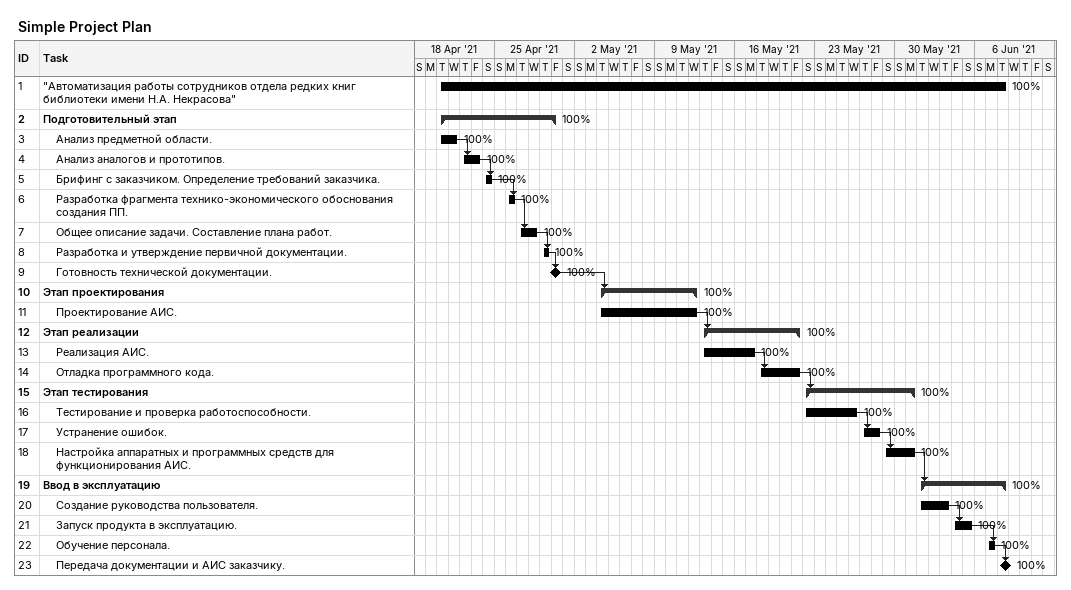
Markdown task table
Simple Project Plan

| ID | Level | Task | Start | Finish | Predecessors | % complete |
|---|---|---|---|---|---|---|
| 1 | 1 | "Автоматизация работы сотрудников отдела редких книг библиотеки имени Н.А. Некрасова" | 2021-04-20 | 2021-06-08 |  | 100 |
| 2 | 1 | **Подготовительный этап** | 2021-04-20 | 2021-04-30 |  | 100 |
| 3 | 2 | Анализ предметной области. | 2021-04-20 | 2021-04-21 |  | 100 |
| 4 | 2 | Анализ аналогов и прототипов. | 2021-04-22 | 2021-04-23 | 3 | 100 |
| 5 | 2 | Брифинг с заказчиком. Определение требований заказчика. | 2021-04-24 | 2021-04-24 | 4 | 100 |
| 6 | 2 | Разработка фрагмента технико-экономического обоснования создания ПП. | 2021-04-26 | 2021-04-26 | 5 | 100 |
| 7 | 2 | Общее описание задачи. Составление плана работ. | 2021-04-27 | 2021-04-28 | 6 | 100 |
| 8 | 2 | Разработка и утверждение первичной документации. | 2021-04-29 | 2021-04-29 | 7 | 100 |
| 9 | 2 | Готовность технической документации. (milestone) | 2021-04-30 | 2021-04-30 | 8 | 100 |
| 10 | 1 | **Этап проектирования** | 2021-05-04 | 2021-05-12 | 9 | 100 |
| 11 | 2 | Проектирование АИС. | 2021-05-04 | 2021-05-12 |  | 100 |
| 12 | 1 | **Этап реализации** | 2021-05-13 | 2021-05-21 | 11 | 100 |
| 13 | 2 | Реализация АИС. | 2021-05-13 | 2021-05-17 |  | 100 |
| 14 | 2 | Отладка программного кода. | 2021-05-18 | 2021-05-21 | 13 | 100 |
| 15 | 1 | **Этап тестирования** | 2021-05-22 | 2021-05-31 | 14 | 100 |
| 16 | 2 | Тестирование и проверка работоспособности. | 2021-05-22 | 2021-05-26 |  | 100 |
| 17 | 2 | Устранение ошибок. | 2021-05-27 | 2021-05-28 | 16 | 100 |
| 18 | 2 | Настройка аппаратных и программных средств для функционирования АИС. | 2021-05-29 | 2021-05-31 | 17 | 100 |
| 19 | 1 | **Ввод в эксплуатацию** | 2021-06-01 | 2021-06-08 | 18 | 100 |
| 20 | 2 | Создание руководства пользователя. | 2021-06-01 | 2021-06-03 |  | 100 |
| 21 | 2 | Запуск продукта в эксплуатацию. | 2021-06-04 | 2021-06-05 | 20 | 100 |
| 22 | 2 | Обучение персонала. | 2021-06-07 | 2021-06-07 | 21 | 100 |
| 23 | 2 | Передача документации и АИС заказчику. (milestone) | 2021-06-08 | 2021-06-08 | 22 | 100 |
